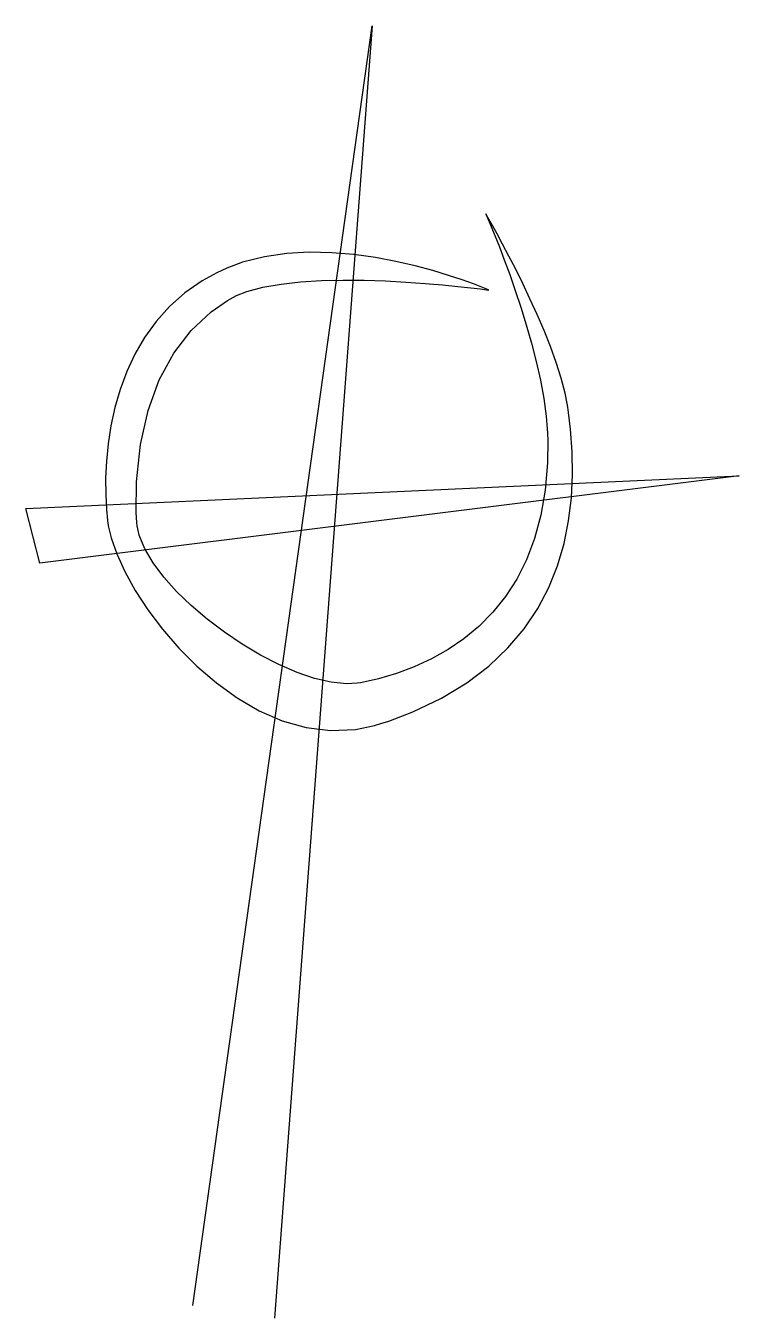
# Model space of a CAD drawing. Extents: x 3.3 to 9.6, y 0.6 to 12.
import ezdxf

# ---------------------------------------------------------------- set-up
doc = ezdxf.new("R2010")
doc.units = 0
doc.header["$MEASUREMENT"] = 0

msp = doc.modelspace()

# ---------------------------------------------------------------- linework, layer by layer
at = {"color": 0}
for points in [[(4.7449, 0.67486), (6.32807, 11.9823), (5.46354, 0.56261)], [(7.35639, 9.64729), (7.35639, 9.64729), (7.34044, 9.65414), (7.29443, 9.67301), (7.22103, 9.70139), (7.12289, 9.73693), (7.00276, 9.77701), (6.86333, 9.81939), (6.70731, 9.86143), (6.53728, 9.90072), (6.35607, 9.93485), (6.16624, 9.96132), (5.9706, 9.97765), (5.77171, 9.98144), (5.57237, 9.97017), (5.37528, 9.9414), (5.18306, 9.89274), (5.04318, 9.84233), (4.99843, 9.82161), (4.954, 9.80117), (4.82557, 9.72922), (4.67204, 9.62196), (4.53678, 9.50163), (4.41889, 9.37017), (4.31728, 9.22933), (4.23107, 9.08094), (4.15918, 8.92686), (4.10064, 8.76893), (4.05447, 8.60889), (4.01964, 8.44868), (3.99522, 8.28999), (3.98014, 8.13476), (3.97347, 7.98481), (3.97424, 7.84196), (3.98139, 7.70796), (3.99007, 7.6154), (3.99397, 7.58469), (3.99799, 7.55296), (4.02078, 7.45893), (4.0709, 7.31575), (4.14285, 7.15929), (4.23514, 6.99371), (4.34636, 6.82319), (4.47504, 6.65196), (4.61974, 6.4841), (4.77897, 6.32389), (4.95133, 6.1754), (5.13542, 6.04286), (5.32969, 5.93044), (5.53271, 5.84229), (5.74311, 5.78261), (5.95936, 5.75553), (6.18001, 5.76531), (6.34933, 5.79844), (6.40369, 5.81597), (6.47558, 5.83925), (6.68744, 5.92117), (6.94011, 6.04199), (7.16314, 6.17714), (7.35801, 6.32525), (7.52632, 6.48486), (7.66954, 6.65474), (7.78917, 6.83344), (7.88678, 7.01958), (7.96376, 7.21192), (8.02175, 7.4089), (8.06222, 7.60932), (8.08669, 7.81174), (8.09662, 8.01481), (8.09358, 8.21712), (8.0791, 8.41738), (8.0619, 8.56515), (8.05464, 8.61415), (8.05003, 8.64518), (8.03097, 8.73753), (7.99653, 8.86903), (7.9529, 9.00646), (7.90181, 9.14757), (7.84506, 9.29021), (7.78424, 9.43207), (7.72108, 9.57096), (7.65739, 9.70469), (7.59472, 9.83106), (7.53494, 9.94769), (7.4796, 10.0526), (7.43056, 10.1433), (7.38937, 10.2178), (7.35792, 10.2737), (7.33772, 10.3089), (7.33068, 10.3211), (7.33068, 10.3211), (7.33068, 10.3211), (7.33643, 10.308), (7.35271, 10.2699), (7.3781, 10.2092), (7.41114, 10.1282), (7.45036, 10.029), (7.49436, 9.9139), (7.54161, 9.78515), (7.59071, 9.64501), (7.64014, 9.49571), (7.68853, 9.33946), (7.73438, 9.17854), (7.77626, 9.01525), (7.81272, 8.85172), (7.84229, 8.69026), (7.86356, 8.5331), (7.87343, 8.42019), (7.875, 8.38249), (7.87765, 8.31749), (7.87565, 8.12196), (7.85618, 7.88049), (7.81793, 7.6575), (7.76232, 7.45247), (7.69054, 7.26481), (7.60411, 7.09386), (7.50424, 6.93913), (7.39231, 6.79997), (7.26964, 6.67583), (7.13764, 6.56614), (6.99761, 6.47026), (6.85092, 6.38764), (6.69889, 6.31771), (6.54286, 6.25982), (6.38417, 6.21349), (6.26438, 6.18565), (6.22418, 6.17806), (6.19422, 6.17247), (6.102, 6.16872), (5.96587, 6.18224), (5.81879, 6.21642), (5.66363, 6.26926), (5.50342, 6.33865), (5.34104, 6.42247), (5.17947, 6.51867), (5.02171, 6.62506), (4.87067, 6.73958), (4.72928, 6.86019), (4.60053, 6.98475), (4.48742, 7.11117), (4.39279, 7.23736), (4.31967, 7.36117), (4.271, 7.48058), (4.25142, 7.565), (4.24972, 7.59343), (4.24431, 7.683), (4.24658, 7.95285), (4.28028, 8.28375), (4.3481, 8.58464), (4.44721, 8.85389), (4.57482, 9.08996), (4.72825, 9.29124), (4.90468, 9.45628), (5.04969, 9.55638), (5.1014, 9.58339), (5.13004, 9.59842), (5.22125, 9.63362), (5.36301, 9.67236), (5.52257, 9.70079), (5.69581, 9.72006), (5.87864, 9.73122), (6.067, 9.73557), (6.25683, 9.73406), (6.44407, 9.72792), (6.62451, 9.71832), (6.79417, 9.70628), (6.94894, 9.69299), (7.08469, 9.67958), (7.19743, 9.66715), (7.28299, 9.6569), (7.33735, 9.6499), (7.35639, 9.64729), (7.35639, 9.64729)]]:
    msp.add_lwpolyline(points, dxfattribs=at)
msp.add_lwpolyline([(3.26887, 7.7181), (9.56819, 8.00629), (3.39253, 7.23525), (3.26887, 7.7181)], close=True, dxfattribs=at)

doc.saveas('drawing.dxf')
